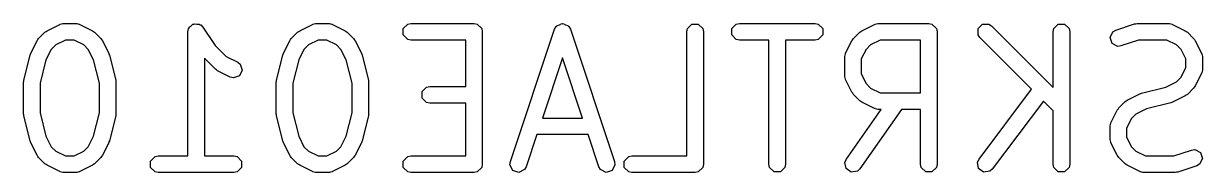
# Model space of a CAD drawing. Extents: x -0.05 to 2.94, y -0.16 to 2.16.
# Drawn here: x -0.054 to 0.226, y 0.9057 to 0.9411 of the extents above; entities that cross this region are included whole.
import ezdxf

# ---------------------------------------------------------------- set-up
doc = ezdxf.new("R2010")
doc.units = 0
doc.header["$MEASUREMENT"] = 0
doc.layers.add('BLACK', color=7, linetype='CONTINUOUS')

msp = doc.modelspace()

# ---------------------------------------------------------------- linework, layer by layer
at = {"layer": 'BLACK', "linetype": 'CONTINUOUS'}
for p, q in [((-0.04836, 0.93939), (-0.04536, 0.94089)), ((-0.04536, 0.94089), (-0.04527, 0.94092)), ((-0.04527, 0.94092), (-0.04524, 0.94095)), ((-0.04524, 0.94095), (-0.04493, 0.94101)), ((-0.04493, 0.94101), (-0.04462, 0.94109)), ((-0.04462, 0.94109), (-0.04458, 0.94108)), ((-0.04458, 0.94108), (-0.04448, 0.9411)), ((-0.04448, 0.9411), (-0.04148, 0.9411)), ((-0.04148, 0.9411), (-0.04139, 0.94108)), ((-0.04139, 0.94108), (-0.04134, 0.94109)), ((-0.04134, 0.94109), (-0.04104, 0.94101)), ((-0.04104, 0.94101), (-0.04073, 0.94095)), ((-0.04073, 0.94095), (-0.0407, 0.94092)), ((-0.0407, 0.94092), (-0.0406, 0.94089)), ((-0.0406, 0.94089), (-0.0376, 0.93939)), ((-0.01462, 0.94023), (-0.01415, 0.94054)), ((-0.01415, 0.94054), (-0.01374, 0.94095)), ((-0.01374, 0.94095), (-0.01354, 0.94095)), ((-0.01354, 0.94095), (-0.01337, 0.94106)), ((-0.01337, 0.94106), (-0.01281, 0.94095)), ((-0.01281, 0.94095), (-0.01223, 0.94095)), ((-0.01223, 0.94095), (-0.01209, 0.94081)), ((-0.01209, 0.94081), (-0.01189, 0.94077)), ((-0.01189, 0.94077), (-0.01135, 0.94022)), ((0.01163, 0.93939), (0.01463, 0.94089)), ((0.01463, 0.94089), (0.01472, 0.94092)), ((0.01472, 0.94092), (0.01476, 0.94095)), ((0.01476, 0.94095), (0.01506, 0.94101)), ((0.01506, 0.94101), (0.01537, 0.94109)), ((0.01537, 0.94109), (0.01541, 0.94108)), ((0.01541, 0.94108), (0.01551, 0.9411)), ((0.01551, 0.9411), (0.01851, 0.9411)), ((0.01851, 0.9411), (0.01861, 0.94108)), ((0.01861, 0.94108), (0.01865, 0.94109)), ((0.01865, 0.94109), (0.01895, 0.94101)), ((0.01895, 0.94101), (0.01926, 0.94095)), ((0.01926, 0.94095), (0.01929, 0.94092)), ((0.01929, 0.94092), (0.01939, 0.94089)), ((0.01939, 0.94089), (0.02239, 0.93939)), ((0.03619, 0.93988), (0.03725, 0.94095)), ((0.03725, 0.94095), (0.03801, 0.9411)), ((0.03801, 0.9411), (0.053, 0.9411)), ((0.053, 0.9411), (0.05376, 0.94095)), ((0.05376, 0.94095), (0.05482, 0.93988)), ((0.07251, 0.94042), (0.07265, 0.94049)), ((0.07265, 0.94049), (0.07271, 0.94062)), ((0.07271, 0.94062), (0.0733, 0.94081)), ((0.0733, 0.94081), (0.07386, 0.94109)), ((0.07386, 0.94109), (0.074, 0.94105)), ((0.074, 0.94105), (0.07414, 0.94109)), ((0.07414, 0.94109), (0.0747, 0.94081)), ((0.0747, 0.94081), (0.07529, 0.94062)), ((0.07529, 0.94062), (0.07536, 0.94049)), ((0.07536, 0.94049), (0.07549, 0.94042)), ((0.10368, 0.93988), (0.10474, 0.94095)), ((0.10474, 0.94095), (0.10625, 0.94095)), ((0.10625, 0.94095), (0.10732, 0.93988)), ((0.11418, 0.93988), (0.11524, 0.94095)), ((0.11524, 0.94095), (0.116, 0.9411)), ((0.116, 0.9411), (0.13399, 0.9411)), ((0.13399, 0.9411), (0.13475, 0.94095)), ((0.13475, 0.94095), (0.13581, 0.93988)), ((0.14511, 0.93939), (0.14811, 0.94089)), ((0.14811, 0.94089), (0.14821, 0.94092)), ((0.14821, 0.94092), (0.14824, 0.94095)), ((0.14824, 0.94095), (0.14855, 0.94101)), ((0.14855, 0.94101), (0.14885, 0.94109)), ((0.14885, 0.94109), (0.1489, 0.94108)), ((0.1489, 0.94108), (0.14899, 0.9411)), ((0.14899, 0.9411), (0.16099, 0.9411)), ((0.16099, 0.9411), (0.16174, 0.94095)), ((0.16174, 0.94095), (0.16281, 0.93988)), ((0.17267, 0.93988), (0.17374, 0.94095)), ((0.17374, 0.94095), (0.17524, 0.94095)), ((0.17524, 0.94095), (0.17588, 0.94052)), ((0.17588, 0.94052), (0.19052, 0.92588)), ((0.19067, 0.93988), (0.19173, 0.94095)), ((0.19173, 0.94095), (0.19324, 0.94095)), ((0.19324, 0.94095), (0.19431, 0.93988)), ((0.20536, 0.9395), (0.20986, 0.941)), ((0.20986, 0.941), (0.21017, 0.94104)), ((0.21017, 0.94104), (0.21048, 0.9411)), ((0.21048, 0.9411), (0.21798, 0.9411)), ((0.21798, 0.9411), (0.21808, 0.94108)), ((0.21808, 0.94108), (0.21812, 0.94109)), ((0.21812, 0.94109), (0.21843, 0.94101)), ((0.21843, 0.94101), (0.21874, 0.94095)), ((0.21874, 0.94095), (0.21877, 0.94092)), ((0.21877, 0.94092), (0.21886, 0.94089)), ((0.21886, 0.94089), (0.22186, 0.93939)), ((-0.05038, 0.93752), (-0.04888, 0.93902)), ((-0.04888, 0.93902), (-0.04861, 0.9392)), ((-0.04861, 0.9392), (-0.04836, 0.93939)), ((-0.0376, 0.93939), (-0.03735, 0.9392)), ((-0.03735, 0.9392), (-0.03709, 0.93902)), ((-0.03709, 0.93902), (-0.03559, 0.93752)), ((-0.01496, 0.93913), (-0.01481, 0.93988)), ((-0.01496, 0.9096), (-0.01496, 0.93913)), ((-0.01481, 0.93988), (-0.01466, 0.94003)), ((-0.01466, 0.94003), (-0.01462, 0.94023)), ((-0.01135, 0.94022), (-0.00846, 0.93588)), ((0.00962, 0.93752), (0.01112, 0.93902)), ((0.01112, 0.93902), (0.01138, 0.9392)), ((0.01138, 0.9392), (0.01163, 0.93939)), ((0.02239, 0.93939), (0.02264, 0.9392)), ((0.02264, 0.9392), (0.0229, 0.93902)), ((0.0229, 0.93902), (0.0244, 0.93752)), ((0.03619, 0.93838), (0.03619, 0.93988)), ((0.03725, 0.93731), (0.03619, 0.93838)), ((0.05482, 0.93988), (0.05497, 0.93913)), ((0.05497, 0.93913), (0.05497, 0.90763)), ((0.06164, 0.90826), (0.07213, 0.93975)), ((0.07213, 0.93975), (0.07251, 0.94042)), ((0.07549, 0.94042), (0.07587, 0.93975)), ((0.07587, 0.93975), (0.08637, 0.90826)), ((0.10353, 0.93913), (0.10368, 0.93988)), ((0.10353, 0.9096), (0.10353, 0.93913)), ((0.10732, 0.93988), (0.10747, 0.93913)), ((0.10747, 0.93913), (0.10747, 0.90763)), ((0.11418, 0.93838), (0.11418, 0.93988)), ((0.11524, 0.93731), (0.11418, 0.93838)), ((0.13581, 0.93838), (0.13475, 0.93731)), ((0.13581, 0.93988), (0.13581, 0.93838)), ((0.1431, 0.93752), (0.1446, 0.93902)), ((0.1446, 0.93902), (0.14486, 0.9392)), ((0.14486, 0.9392), (0.14511, 0.93939)), ((0.16281, 0.93988), (0.16296, 0.93913)), ((0.16296, 0.93913), (0.16296, 0.90763)), ((0.17267, 0.93838), (0.17267, 0.93988)), ((0.1731, 0.93774), (0.17267, 0.93838)), ((0.18539, 0.92545), (0.1731, 0.93774)), ((0.19052, 0.93913), (0.19067, 0.93988)), ((0.19052, 0.92588), (0.19052, 0.93913)), ((0.19431, 0.93988), (0.19446, 0.93913)), ((0.19446, 0.93913), (0.19446, 0.90763)), ((0.20402, 0.93777), (0.2047, 0.93912)), ((0.2045, 0.93634), (0.20402, 0.93777)), ((0.2047, 0.93912), (0.20536, 0.9395)), ((0.22186, 0.93939), (0.22211, 0.9392)), ((0.22211, 0.9392), (0.22238, 0.93902)), ((0.22238, 0.93902), (0.22387, 0.93752)), ((-0.05224, 0.93401), (-0.05074, 0.93701)), ((-0.05074, 0.93701), (-0.05055, 0.93726)), ((-0.05055, 0.93726), (-0.05038, 0.93752)), ((-0.04737, 0.93496), (-0.04863, 0.93244)), ((-0.04632, 0.93601), (-0.04737, 0.93496)), ((-0.04402, 0.93716), (-0.04632, 0.93601)), ((-0.04195, 0.93716), (-0.04402, 0.93716)), ((-0.03965, 0.93601), (-0.04195, 0.93716)), ((-0.0386, 0.93496), (-0.03965, 0.93601)), ((-0.03734, 0.93244), (-0.0386, 0.93496)), ((-0.03559, 0.93752), (-0.03542, 0.93726)), ((-0.03542, 0.93726), (-0.03522, 0.93701)), ((-0.03522, 0.93701), (-0.03372, 0.93401)), ((-0.00846, 0.93588), (-0.00582, 0.93325)), ((0.00775, 0.93401), (0.00925, 0.93701)), ((0.00925, 0.93701), (0.00944, 0.93726)), ((0.00944, 0.93726), (0.00962, 0.93752)), ((0.01263, 0.93496), (0.01137, 0.93244)), ((0.01368, 0.93601), (0.01263, 0.93496)), ((0.01597, 0.93716), (0.01368, 0.93601)), ((0.01804, 0.93716), (0.01597, 0.93716)), ((0.02034, 0.93601), (0.01804, 0.93716)), ((0.02139, 0.93496), (0.02034, 0.93601)), ((0.02265, 0.93244), (0.02139, 0.93496)), ((0.0244, 0.93752), (0.02458, 0.93726)), ((0.02458, 0.93726), (0.02477, 0.93701)), ((0.02477, 0.93701), (0.02627, 0.93401)), ((0.03801, 0.93716), (0.03725, 0.93731)), ((0.05104, 0.93716), (0.03801, 0.93716)), ((0.05104, 0.9261), (0.05104, 0.93716)), ((0.116, 0.93716), (0.11524, 0.93731)), ((0.12303, 0.93716), (0.116, 0.93716)), ((0.12303, 0.90763), (0.12303, 0.93716)), ((0.13399, 0.93716), (0.12696, 0.93716)), ((0.12696, 0.93716), (0.12696, 0.90763)), ((0.13475, 0.93731), (0.13399, 0.93716)), ((0.14123, 0.93401), (0.14273, 0.93701)), ((0.14273, 0.93701), (0.14293, 0.93726)), ((0.14293, 0.93726), (0.1431, 0.93752)), ((0.14611, 0.93496), (0.14496, 0.93267)), ((0.14716, 0.93601), (0.14611, 0.93496)), ((0.14946, 0.93716), (0.14716, 0.93601)), ((0.15902, 0.93716), (0.14946, 0.93716)), ((0.15902, 0.9246), (0.15902, 0.93716)), ((0.20585, 0.93567), (0.2045, 0.93634)), ((0.20661, 0.93576), (0.20585, 0.93567)), ((0.2108, 0.93716), (0.20661, 0.93576)), ((0.21752, 0.93716), (0.2108, 0.93716)), ((0.21982, 0.93601), (0.21752, 0.93716)), ((0.22087, 0.93496), (0.21982, 0.93601)), ((0.22201, 0.93267), (0.22087, 0.93496)), ((0.22387, 0.93752), (0.22405, 0.93726)), ((0.22405, 0.93726), (0.22424, 0.93701)), ((0.22424, 0.93701), (0.22574, 0.93401)), ((-0.05389, 0.92761), (-0.05239, 0.93361)), ((-0.05239, 0.93361), (-0.0523, 0.9338)), ((-0.0523, 0.9338), (-0.05224, 0.93401)), ((-0.04863, 0.93244), (-0.05001, 0.92689)), ((-0.03595, 0.92689), (-0.03734, 0.93244)), ((-0.03372, 0.93401), (-0.03367, 0.9338)), ((-0.03367, 0.9338), (-0.03358, 0.93361)), ((-0.03358, 0.93361), (-0.03208, 0.92761)), ((-0.00838, 0.93024), (-0.01102, 0.93288)), ((-0.01102, 0.93288), (-0.01102, 0.9096)), ((-0.00582, 0.93325), (-0.00311, 0.93189)), ((0.0061, 0.92761), (0.0076, 0.93361)), ((0.0076, 0.93361), (0.00769, 0.9338)), ((0.00769, 0.9338), (0.00775, 0.93401)), ((0.01137, 0.93244), (0.00998, 0.92689)), ((0.02404, 0.92689), (0.02265, 0.93244)), ((0.02627, 0.93401), (0.02633, 0.9338)), ((0.02633, 0.9338), (0.02642, 0.93361)), ((0.02642, 0.93361), (0.02792, 0.92761)), ((0.074, 0.93291), (0.06923, 0.9186)), ((0.07877, 0.9186), (0.074, 0.93291)), ((0.14102, 0.93313), (0.14104, 0.93323)), ((0.14102, 0.92863), (0.14102, 0.93313)), ((0.14103, 0.93327), (0.14111, 0.93357)), ((0.14104, 0.93323), (0.14103, 0.93327)), ((0.14111, 0.93357), (0.14117, 0.93388)), ((0.14117, 0.93388), (0.14121, 0.93392)), ((0.14121, 0.93392), (0.14123, 0.93401)), ((0.14496, 0.93267), (0.14496, 0.9291)), ((0.22201, 0.9306), (0.22201, 0.93267)), ((0.22574, 0.93401), (0.22577, 0.93392)), ((0.22577, 0.93392), (0.2258, 0.93388)), ((0.2258, 0.93388), (0.22586, 0.93357)), ((0.22586, 0.93357), (0.22595, 0.93327)), ((0.22595, 0.93327), (0.22593, 0.93323)), ((0.22593, 0.93323), (0.22595, 0.93313)), ((0.22595, 0.93313), (0.22595, 0.93013)), ((-0.00812, 0.93006), (-0.00838, 0.93024)), ((-0.00787, 0.92987), (-0.00812, 0.93006)), ((-0.00487, 0.92837), (-0.00787, 0.92987)), ((-0.00311, 0.93189), (-0.0025, 0.93142)), ((-0.00203, 0.92999), (-0.0027, 0.92864)), ((-0.0025, 0.93142), (-0.00203, 0.92999)), ((0.22087, 0.9283), (0.22201, 0.9306)), ((0.22577, 0.92935), (0.22574, 0.92925)), ((0.2258, 0.92938), (0.22577, 0.92935)), ((0.22586, 0.92969), (0.2258, 0.92938)), ((0.22595, 0.92999), (0.22586, 0.92969)), ((0.22595, 0.93013), (0.22593, 0.93003)), ((0.22593, 0.93003), (0.22595, 0.92999)), ((-0.05395, 0.92713), (-0.0539, 0.92737)), ((-0.05395, 0.91963), (-0.05395, 0.92713)), ((-0.0539, 0.92737), (-0.05389, 0.92761)), ((-0.05001, 0.92689), (-0.05001, 0.91987)), ((-0.03595, 0.91987), (-0.03595, 0.92689)), ((-0.03208, 0.92761), (-0.03206, 0.92737)), ((-0.03206, 0.92737), (-0.03202, 0.92713)), ((-0.03202, 0.92713), (-0.03202, 0.91963)), ((-0.00413, 0.92817), (-0.00487, 0.92837)), ((-0.0027, 0.92864), (-0.00413, 0.92817)), ((0.00604, 0.92713), (0.00609, 0.92737)), ((0.00604, 0.91963), (0.00604, 0.92713)), ((0.00609, 0.92737), (0.0061, 0.92761)), ((0.00998, 0.92689), (0.00998, 0.91987)), ((0.02404, 0.91987), (0.02404, 0.92689)), ((0.02792, 0.92761), (0.02793, 0.92737)), ((0.02793, 0.92737), (0.02798, 0.92713)), ((0.02798, 0.92713), (0.02798, 0.91963)), ((0.14104, 0.92853), (0.14102, 0.92863)), ((0.14103, 0.92849), (0.14104, 0.92853)), ((0.14111, 0.92819), (0.14103, 0.92849)), ((0.14117, 0.92788), (0.14111, 0.92819)), ((0.14121, 0.92785), (0.14117, 0.92788)), ((0.14123, 0.92775), (0.14121, 0.92785)), ((0.14273, 0.92475), (0.14123, 0.92775)), ((0.14496, 0.9291), (0.14611, 0.9268)), ((0.14611, 0.9268), (0.14716, 0.92575)), ((0.2173, 0.92599), (0.21982, 0.92725)), ((0.21982, 0.92725), (0.22087, 0.9283)), ((0.22574, 0.92925), (0.22424, 0.92625)), ((0.04069, 0.92489), (0.04175, 0.92595)), ((0.04069, 0.92338), (0.04069, 0.92489)), ((0.04175, 0.92595), (0.04251, 0.9261)), ((0.04251, 0.9261), (0.05104, 0.9261)), ((0.14293, 0.9245), (0.14273, 0.92475)), ((0.1431, 0.92424), (0.14293, 0.9245)), ((0.1446, 0.92274), (0.1431, 0.92424)), ((0.14716, 0.92575), (0.14946, 0.9246)), ((0.14946, 0.9246), (0.15902, 0.9246)), ((0.17291, 0.90882), (0.18539, 0.92545)), ((0.2081, 0.92289), (0.2111, 0.92439)), ((0.2111, 0.92439), (0.21131, 0.92445)), ((0.21131, 0.92445), (0.21151, 0.92454)), ((0.21151, 0.92454), (0.2173, 0.92599)), ((0.22186, 0.92387), (0.21886, 0.92237)), ((0.22211, 0.92406), (0.22186, 0.92387)), ((0.22238, 0.92424), (0.22211, 0.92406)), ((0.22387, 0.92574), (0.22238, 0.92424)), ((0.22405, 0.926), (0.22387, 0.92574)), ((0.22424, 0.92625), (0.22405, 0.926)), ((0.04175, 0.92231), (0.04069, 0.92338)), ((0.04251, 0.92216), (0.04175, 0.92231)), ((0.05104, 0.92216), (0.04251, 0.92216)), ((0.05104, 0.9096), (0.05104, 0.92216)), ((0.14486, 0.92256), (0.1446, 0.92274)), ((0.14511, 0.92237), (0.14486, 0.92256)), ((0.14811, 0.92087), (0.14511, 0.92237)), ((0.1882, 0.92263), (0.17606, 0.90645)), ((0.19052, 0.92032), (0.1882, 0.92263)), ((0.20592, 0.92076), (0.20609, 0.92102)), ((0.20609, 0.92102), (0.20759, 0.92252)), ((0.20759, 0.92252), (0.20786, 0.9227)), ((0.20786, 0.9227), (0.2081, 0.92289)), ((0.21846, 0.92222), (0.21267, 0.92077)), ((0.21866, 0.92231), (0.21846, 0.92222)), ((0.21886, 0.92237), (0.21866, 0.92231)), ((-0.0539, 0.9194), (-0.05395, 0.91963)), ((-0.05389, 0.91916), (-0.0539, 0.9194)), ((-0.05239, 0.91316), (-0.05389, 0.91916)), ((-0.05001, 0.91987), (-0.04863, 0.91432)), ((-0.03734, 0.91432), (-0.03595, 0.91987)), ((-0.03208, 0.91916), (-0.03358, 0.91316)), ((-0.03206, 0.9194), (-0.03208, 0.91916)), ((-0.03202, 0.91963), (-0.03206, 0.9194)), ((0.00609, 0.9194), (0.00604, 0.91963)), ((0.0061, 0.91916), (0.00609, 0.9194)), ((0.0076, 0.91316), (0.0061, 0.91916)), ((0.00998, 0.91987), (0.01137, 0.91432)), ((0.02265, 0.91432), (0.02404, 0.91987)), ((0.02792, 0.91916), (0.02642, 0.91316)), ((0.02793, 0.9194), (0.02792, 0.91916)), ((0.02798, 0.91963), (0.02793, 0.9194)), ((0.06923, 0.9186), (0.07877, 0.9186)), ((0.14138, 0.90876), (0.14971, 0.92066)), ((0.15452, 0.92066), (0.14461, 0.90651)), ((0.14821, 0.92085), (0.14811, 0.92087)), ((0.14824, 0.92081), (0.14821, 0.92085)), ((0.14855, 0.92075), (0.14824, 0.92081)), ((0.14885, 0.92067), (0.14855, 0.92075)), ((0.1489, 0.92068), (0.14885, 0.92067)), ((0.14899, 0.92066), (0.1489, 0.92068)), ((0.14971, 0.92066), (0.14899, 0.92066)), ((0.15902, 0.92066), (0.15452, 0.92066)), ((0.15902, 0.90763), (0.15902, 0.92066)), ((0.19052, 0.90763), (0.19052, 0.92032)), ((0.20422, 0.91751), (0.20572, 0.92051)), ((0.20572, 0.92051), (0.20592, 0.92076)), ((0.2091, 0.91847), (0.20795, 0.91617)), ((0.21015, 0.91951), (0.2091, 0.91847)), ((0.21267, 0.92077), (0.21015, 0.91951)), ((0.20402, 0.91677), (0.2041, 0.91708)), ((0.20404, 0.91673), (0.20402, 0.91677)), ((0.20402, 0.91663), (0.20404, 0.91673)), ((0.20402, 0.91363), (0.20402, 0.91663)), ((0.2041, 0.91708), (0.20417, 0.91739)), ((0.20417, 0.91739), (0.2042, 0.91742)), ((0.2042, 0.91742), (0.20422, 0.91751)), ((0.20795, 0.91617), (0.20795, 0.9141)), ((-0.0523, 0.91296), (-0.05239, 0.91316)), ((-0.05224, 0.91275), (-0.0523, 0.91296)), ((-0.05074, 0.90975), (-0.05224, 0.91275)), ((-0.04863, 0.91432), (-0.04737, 0.9118)), ((-0.0386, 0.9118), (-0.03734, 0.91432)), ((-0.03372, 0.91275), (-0.03522, 0.90975)), ((-0.03367, 0.91296), (-0.03372, 0.91275)), ((-0.03358, 0.91316), (-0.03367, 0.91296)), ((0.00769, 0.91296), (0.0076, 0.91316)), ((0.00775, 0.91275), (0.00769, 0.91296)), ((0.00925, 0.90975), (0.00775, 0.91275)), ((0.01137, 0.91432), (0.01263, 0.9118)), ((0.02139, 0.9118), (0.02265, 0.91432)), ((0.02627, 0.91275), (0.02477, 0.90975)), ((0.02633, 0.91296), (0.02627, 0.91275)), ((0.02642, 0.91316), (0.02633, 0.91296)), ((0.06792, 0.91466), (0.06537, 0.90701)), ((0.08008, 0.91466), (0.06792, 0.91466)), ((0.08263, 0.90701), (0.08008, 0.91466)), ((0.20404, 0.91354), (0.20402, 0.91363)), ((0.20402, 0.91349), (0.20404, 0.91354)), ((0.2041, 0.91319), (0.20402, 0.91349)), ((0.20417, 0.91288), (0.2041, 0.91319)), ((0.2042, 0.91285), (0.20417, 0.91288)), ((0.20422, 0.91275), (0.2042, 0.91285)), ((0.20572, 0.90975), (0.20422, 0.91275)), ((0.20795, 0.9141), (0.2091, 0.9118)), ((-0.05055, 0.9095), (-0.05074, 0.90975)), ((-0.04737, 0.9118), (-0.04632, 0.91075)), ((-0.04632, 0.91075), (-0.04402, 0.9096)), ((-0.04195, 0.9096), (-0.03965, 0.91075)), ((-0.03965, 0.91075), (-0.0386, 0.9118)), ((-0.03522, 0.90975), (-0.03542, 0.9095)), ((0.00944, 0.9095), (0.00925, 0.90975)), ((0.01263, 0.9118), (0.01368, 0.91075)), ((0.01368, 0.91075), (0.01597, 0.9096)), ((0.01804, 0.9096), (0.02034, 0.91075)), ((0.02034, 0.91075), (0.02139, 0.9118)), ((0.02477, 0.90975), (0.02458, 0.9095)), ((0.20592, 0.9095), (0.20572, 0.90975)), ((0.2091, 0.9118), (0.21015, 0.91075)), ((0.21015, 0.91075), (0.21245, 0.9096)), ((0.21916, 0.9096), (0.22336, 0.911)), ((0.22336, 0.911), (0.22412, 0.9111)), ((0.22412, 0.9111), (0.22547, 0.91042)), ((0.22547, 0.91042), (0.22595, 0.90899)), ((-0.05038, 0.90924), (-0.05055, 0.9095)), ((-0.04888, 0.90774), (-0.05038, 0.90924)), ((-0.04861, 0.90757), (-0.04888, 0.90774)), ((-0.04836, 0.90737), (-0.04861, 0.90757)), ((-0.04536, 0.90587), (-0.04836, 0.90737)), ((-0.04402, 0.9096), (-0.04195, 0.9096)), ((-0.0376, 0.90737), (-0.0406, 0.90587)), ((-0.03736, 0.90757), (-0.0376, 0.90737)), ((-0.03709, 0.90774), (-0.03736, 0.90757)), ((-0.03559, 0.90924), (-0.03709, 0.90774)), ((-0.03542, 0.9095), (-0.03559, 0.90924)), ((-0.02381, 0.90839), (-0.02274, 0.90945)), ((-0.02381, 0.90688), (-0.02381, 0.90839)), ((-0.02274, 0.90945), (-0.02199, 0.9096)), ((-0.02199, 0.9096), (-0.01496, 0.9096)), ((-0.01102, 0.9096), (-0.00399, 0.9096)), ((-0.00399, 0.9096), (-0.00324, 0.90945)), ((-0.00324, 0.90945), (-0.00217, 0.90839)), ((-0.00217, 0.90839), (-0.00217, 0.90688)), ((0.00962, 0.90924), (0.00944, 0.9095)), ((0.01112, 0.90774), (0.00962, 0.90924)), ((0.01138, 0.90757), (0.01112, 0.90774)), ((0.01163, 0.90737), (0.01138, 0.90757)), ((0.01463, 0.90587), (0.01163, 0.90737)), ((0.01597, 0.9096), (0.01804, 0.9096)), ((0.02239, 0.90737), (0.01939, 0.90587)), ((0.02264, 0.90757), (0.02239, 0.90737)), ((0.0229, 0.90774), (0.02264, 0.90757)), ((0.0244, 0.90924), (0.0229, 0.90774)), ((0.02458, 0.9095), (0.0244, 0.90924)), ((0.03619, 0.90839), (0.03725, 0.90945)), ((0.03619, 0.90688), (0.03619, 0.90839)), ((0.03725, 0.90945), (0.03801, 0.9096)), ((0.03801, 0.9096), (0.05104, 0.9096)), ((0.05497, 0.90763), (0.05482, 0.90688)), ((0.06154, 0.90749), (0.06164, 0.90826)), ((0.06221, 0.90615), (0.06154, 0.90749)), ((0.06537, 0.90701), (0.06499, 0.90634)), ((0.08301, 0.90634), (0.08263, 0.90701)), ((0.08646, 0.90749), (0.08579, 0.90615)), ((0.08637, 0.90826), (0.08646, 0.90749)), ((0.08868, 0.90839), (0.08975, 0.90945)), ((0.08868, 0.90688), (0.08868, 0.90839)), ((0.08975, 0.90945), (0.0905, 0.9096)), ((0.0905, 0.9096), (0.10353, 0.9096)), ((0.10747, 0.90763), (0.10732, 0.90688)), ((0.12318, 0.90688), (0.12303, 0.90763)), ((0.12696, 0.90763), (0.12681, 0.90688)), ((0.14107, 0.90806), (0.14138, 0.90876)), ((0.14133, 0.90658), (0.14107, 0.90806)), ((0.15917, 0.90688), (0.15902, 0.90763)), ((0.16296, 0.90763), (0.16281, 0.90688)), ((0.17258, 0.90812), (0.17291, 0.90882)), ((0.1728, 0.90663), (0.17258, 0.90812)), ((0.19067, 0.90688), (0.19052, 0.90763)), ((0.19446, 0.90763), (0.19431, 0.90688)), ((0.20609, 0.90924), (0.20592, 0.9095)), ((0.20759, 0.90774), (0.20609, 0.90924)), ((0.20786, 0.90757), (0.20759, 0.90774)), ((0.2081, 0.90737), (0.20786, 0.90757)), ((0.2111, 0.90587), (0.2081, 0.90737)), ((0.21245, 0.9096), (0.21916, 0.9096)), ((0.22461, 0.90727), (0.22011, 0.90577)), ((0.22527, 0.90765), (0.22461, 0.90727)), ((0.22595, 0.90899), (0.22527, 0.90765)), ((-0.04527, 0.90585), (-0.04536, 0.90587)), ((-0.04524, 0.90582), (-0.04527, 0.90585)), ((-0.04493, 0.90575), (-0.04524, 0.90582)), ((-0.04462, 0.90567), (-0.04493, 0.90575)), ((-0.04458, 0.90568), (-0.04462, 0.90567)), ((-0.04448, 0.90567), (-0.04458, 0.90568)), ((-0.04148, 0.90567), (-0.04448, 0.90567)), ((-0.04139, 0.90568), (-0.04148, 0.90567)), ((-0.04134, 0.90567), (-0.04139, 0.90568)), ((-0.04104, 0.90575), (-0.04134, 0.90567)), ((-0.04073, 0.90582), (-0.04104, 0.90575)), ((-0.0407, 0.90585), (-0.04073, 0.90582)), ((-0.0406, 0.90587), (-0.0407, 0.90585)), ((-0.02274, 0.90582), (-0.02381, 0.90688)), ((-0.02199, 0.90567), (-0.02274, 0.90582)), ((-0.00399, 0.90567), (-0.02199, 0.90567)), ((-0.00324, 0.90582), (-0.00399, 0.90567)), ((-0.00217, 0.90688), (-0.00324, 0.90582)), ((0.01472, 0.90585), (0.01463, 0.90587)), ((0.01476, 0.90582), (0.01472, 0.90585)), ((0.01506, 0.90575), (0.01476, 0.90582)), ((0.01537, 0.90567), (0.01506, 0.90575)), ((0.01541, 0.90568), (0.01537, 0.90567)), ((0.01551, 0.90567), (0.01541, 0.90568)), ((0.01851, 0.90567), (0.01551, 0.90567)), ((0.01861, 0.90568), (0.01851, 0.90567)), ((0.01865, 0.90567), (0.01861, 0.90568)), ((0.01895, 0.90575), (0.01865, 0.90567)), ((0.01926, 0.90582), (0.01895, 0.90575)), ((0.01929, 0.90585), (0.01926, 0.90582)), ((0.01939, 0.90587), (0.01929, 0.90585)), ((0.03725, 0.90582), (0.03619, 0.90688)), ((0.03801, 0.90567), (0.03725, 0.90582)), ((0.053, 0.90567), (0.03801, 0.90567)), ((0.05376, 0.90582), (0.053, 0.90567)), ((0.05482, 0.90688), (0.05376, 0.90582)), ((0.06364, 0.90567), (0.06221, 0.90615)), ((0.06499, 0.90634), (0.06364, 0.90567)), ((0.08436, 0.90567), (0.08301, 0.90634)), ((0.08579, 0.90615), (0.08436, 0.90567)), ((0.08975, 0.90582), (0.08868, 0.90688)), ((0.0905, 0.90567), (0.08975, 0.90582)), ((0.1055, 0.90567), (0.0905, 0.90567)), ((0.10625, 0.90582), (0.1055, 0.90567)), ((0.10732, 0.90688), (0.10625, 0.90582)), ((0.12424, 0.90582), (0.12318, 0.90688)), ((0.12575, 0.90582), (0.12424, 0.90582)), ((0.12681, 0.90688), (0.12575, 0.90582)), ((0.14257, 0.90571), (0.14133, 0.90658)), ((0.14405, 0.90597), (0.14257, 0.90571)), ((0.14461, 0.90651), (0.14405, 0.90597)), ((0.16024, 0.90582), (0.15917, 0.90688)), ((0.16174, 0.90582), (0.16024, 0.90582)), ((0.16281, 0.90688), (0.16174, 0.90582)), ((0.174, 0.90573), (0.1728, 0.90663)), ((0.17549, 0.90594), (0.174, 0.90573)), ((0.17606, 0.90645), (0.17549, 0.90594)), ((0.19173, 0.90582), (0.19067, 0.90688)), ((0.19324, 0.90582), (0.19173, 0.90582)), ((0.19431, 0.90688), (0.19324, 0.90582)), ((0.2112, 0.90585), (0.2111, 0.90587)), ((0.21123, 0.90582), (0.2112, 0.90585)), ((0.21154, 0.90575), (0.21123, 0.90582)), ((0.21184, 0.90567), (0.21154, 0.90575)), ((0.21189, 0.90568), (0.21184, 0.90567)), ((0.21198, 0.90567), (0.21189, 0.90568)), ((0.21948, 0.90567), (0.21198, 0.90567)), ((0.21979, 0.90573), (0.21948, 0.90567)), ((0.22011, 0.90577), (0.21979, 0.90573))]:
    msp.add_line(p, q, dxfattribs=at)

doc.saveas('drawing.dxf')
